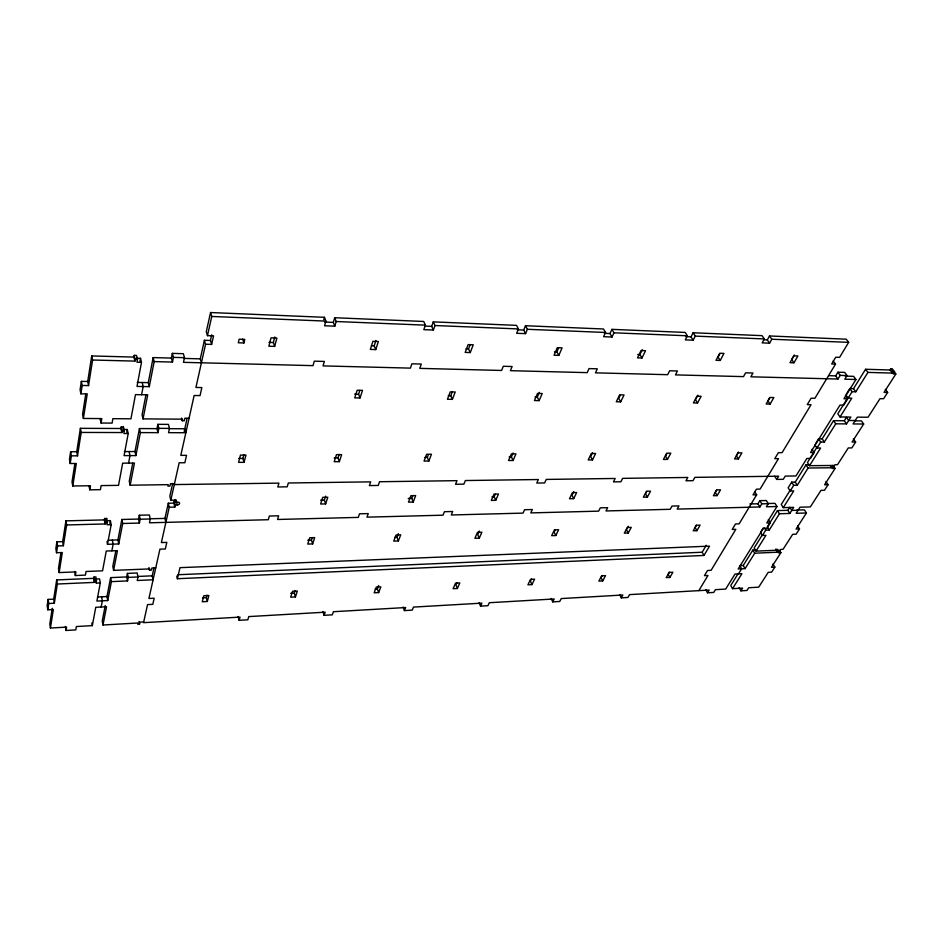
<?xml version="1.0" encoding="UTF-8"?>
<svg xmlns="http://www.w3.org/2000/svg" width="943" height="943" viewBox="0 0 943 943"><rect width="100%" height="100%" fill="white"/><g stroke="black" fill="none" stroke-linecap="round" stroke-linejoin="round"><path stroke-width="1.41" d="M95.585 579.061L99.545 578.896L100.3 582.915L96.339 583.092L95.962 576.975L93.982 577.057L93.746 578.342L56.686 579.933L53.692 599.147L48.105 599.418L47.15 605.712L47.787 609.803L53.35 609.508L50.439 628.038L66.635 627.107L66.069 630.466L75.805 629.9L76.383 626.541L92.331 625.622L95.75 607.304L106.535 606.738L102.987 625.009L137.937 622.993L137.678 624.183L139.54 624.077L139.965 622.144L143.701 621.92M106.677 518.461L106.264 520.725L110.366 520.619L111.18 524.662L107.078 524.768L106.677 518.461L104.626 518.509L104.367 519.899L65.927 520.854L62.674 541.647L56.886 541.824L55.849 548.637L56.533 552.739L62.309 552.539L59.161 572.578L75.947 571.894L75.334 575.536L85.412 575.112L86.049 571.493L102.563 570.821L106.264 551.03L117.439 550.641L113.608 570.374L149.772 568.9L149.489 570.185L151.422 570.102L151.882 568.016L155.748 567.863M70.619 451.744L71.385 455.858L77.515 455.834L76.737 451.732L70.619 451.744L69.452 459.406L70.218 463.52L76.312 463.484L72.776 485.987L90.481 485.739L89.785 489.818L100.418 489.665L101.137 485.598L118.523 485.35L122.673 463.166L134.448 463.084L130.158 485.197L168.208 484.667L167.889 486.105L169.929 486.069L170.435 483.735L174.502 483.688M81.357 381.373L82.182 385.463L88.559 385.581L87.711 381.491L81.357 381.373L80.072 389.73L80.898 393.832L87.251 393.926L83.385 418.456L101.809 418.586L101.054 423.03L112.099 423.089L112.877 418.668L130.959 418.798L135.474 394.634L147.709 394.822L143.041 418.881L182.541 419.163L182.199 420.731L184.309 420.743L184.863 418.209L189.072 418.244M47.787 609.803L48.753 603.496L48.105 599.418M56.533 552.739L57.582 545.926L56.886 541.824M70.218 463.52L71.385 455.858M80.898 393.832L82.182 385.463M52.254 608.282L49.802 623.971L50.439 628.038M60.941 552.739L58.478 568.488L59.161 572.578M74.874 463.602L72.022 481.885L72.776 485.987M76.737 451.732L80.391 428.334L120.975 428.499L121.871 432.542L81.192 432.436L80.391 428.334M85.73 394.162L82.571 414.354L83.385 418.456M87.711 381.491L91.707 355.947L133.953 357.079L134.932 361.098L92.579 360.026L91.707 355.947M48.753 603.496L54.34 603.225L57.358 584.023L56.686 579.933M57.582 545.926L63.381 545.738L66.647 524.956L65.927 520.854M77.515 455.834L81.192 432.436M88.559 385.581L92.579 360.026M120.975 428.499L121.258 426.931L123.427 426.943L124.335 430.986L123.875 433.532L128.201 433.544L124.075 455.622L135.91 455.575L140.377 432.601L139.423 428.57L156.986 428.641L157.976 432.648L140.377 432.601M133.953 357.079L134.26 355.37L136.511 355.428L137.501 359.46L136.994 362.23L141.497 362.336L137.006 386.43L149.3 386.642L154.169 361.593L153.143 357.586L171.39 358.081L172.463 362.065L154.169 361.593M57.358 584.023L94.5 582.385L93.982 577.057M66.647 524.956L105.18 523.954L104.626 518.509M121.871 432.542L121.258 426.931M134.932 361.098L134.26 355.37M123.427 426.943L122.967 429.478L127.281 429.501L128.201 433.544M109.848 523.424L110.366 520.619M126.775 432.259L127.281 429.501M139.977 361.145L140.507 358.316L136.004 358.199M100.3 582.915L96.905 601.092L107.738 600.55L111.415 581.631L110.626 577.623L126.704 576.927L127.435 573.391L137.136 572.979L137.984 576.963L137.23 580.487L153.084 579.792L152.212 575.831L137.831 576.456M749.885 503.975L757.936 503.774L759.822 500.662L766.305 500.521L768.286 503.692L761.791 503.857L759.905 506.957L677.168 509.102L678.96 505.908L671.994 506.073L670.225 509.291L605.972 510.953L607.657 507.664L600.314 507.853L598.64 511.141L530.779 512.909L532.347 509.526L524.579 509.727L523.035 513.11L451.249 514.972L452.664 511.507L444.448 511.707L443.033 515.184L366.98 517.153L368.241 513.593L359.519 513.805L358.269 517.389L277.548 519.475L278.633 515.809L269.368 516.033L268.295 519.723L149.465 522.799L150.267 518.992L149.359 514.996L139.305 515.232L138.527 519.063L121.859 519.475L122.708 523.495L118.735 543.946L107.514 544.311L111.18 524.662M101.149 607.021L102.339 600.821L101.573 596.801M111.863 550.842L113.136 544.135L112.323 540.103M128.566 463.119L130.004 455.599L129.097 451.556M141.603 394.728L143.159 386.536L142.181 382.504M105.239 605.547L102.245 621.013L102.987 625.009M107.738 600.55L106.972 596.542L110.626 577.623M115.8 550.853L112.806 566.354L113.608 570.374M118.735 543.946L117.91 539.926L121.859 519.475M132.739 463.202L129.262 481.166L130.158 485.197M135.91 455.575L134.99 451.544L139.423 428.57M145.906 395.046L142.075 414.861L143.041 418.881M149.3 386.642L148.299 382.622L153.143 357.586M156.986 428.641L157.858 424.338L168.455 424.397L169.469 428.393L168.561 432.672L185.854 432.731L184.793 428.759L168.986 428.688M171.39 358.081L172.345 353.389L183.355 353.696L184.463 357.668L183.472 362.336L313.005 365.648L314.302 361.169L324.357 361.44L323.036 365.896L410.394 368.124L411.902 363.809L421.309 364.069L419.776 368.371L501.593 370.458L503.291 366.273L512.108 366.521L510.399 370.682L587.194 372.638L589.045 368.595L597.332 368.819L595.469 372.85L667.679 374.689L669.66 370.776L677.463 370.988L675.471 374.89L743.508 376.622L745.607 372.827L752.962 373.027L750.852 376.811L837.985 379.027L840.213 375.385L847.038 375.562L844.798 379.204L855.926 379.487L843.938 398.771L847.651 398.842L843.702 405.16L840.001 405.101L810.532 452.534L814.163 452.522L810.473 458.428L806.854 458.463L795.975 475.956L785.248 476.097L783.268 479.315L776.714 479.409L774.686 476.227M111.415 581.631L127.529 580.923L128.26 577.375L127.435 573.391M122.708 523.495L139.411 523.07L140.201 519.239L139.305 515.232M157.976 432.648L158.86 428.346L157.858 424.338M172.463 362.065L173.429 357.373L172.345 353.389M152.129 576.22L154.004 567.757M165.874 522.375L164.931 518.414L168.302 503.232L173.83 503.114L174.302 501.028L176.294 500.992L177.272 504.953L175.28 505L174.809 507.086L169.257 507.204L161.383 542.567L166.817 542.39L165.32 548.991L159.909 549.18L148.923 598.487L154.18 598.216L152.79 604.333L147.556 604.604L143.536 622.675L240.041 617.099L239.109 620.305L247.832 619.799L248.775 616.592L325.17 612.184L324.074 615.319L332.313 614.836L333.421 611.712L405.667 607.54L404.429 610.592L412.232 610.145L413.482 607.092L481.908 603.143L480.541 606.125L487.932 605.689L489.311 602.718L554.201 598.97L552.728 601.882L559.741 601.469L561.226 598.569L622.875 595.009L621.296 597.862L627.967 597.461L629.547 594.62L709.195 590.035L707.509 592.793L705.753 589.623M172.675 483.453L169.846 496.242L170.813 500.214L176.388 500.108L175.917 502.206L177.909 502.171A2.051 1.356 -13.1 0 1 179.583 503.527A2.051 1.356 -13.1 0 1 177.272 504.953M184.203 431.446L187.044 418.621M201.425 362.796L200.281 358.847L204.395 340.282L210.454 340.482L211.633 344.407L205.562 344.219L204.395 340.282M693.188 340.187L691.03 336.828L693.105 332.761L695.274 336.121L693.188 340.187L685.29 339.881L687.364 335.791L685.207 332.431L611.924 329.355L613.952 332.808L612.019 337.016L603.614 336.686L605.536 332.466L603.52 329.001L525.487 325.736L527.373 329.296L525.581 333.633L516.634 333.292L518.402 328.93L516.54 325.359L433.285 321.869L434.982 325.535L433.379 330.038L423.82 329.661L425.399 325.146L423.713 321.469L334.694 317.732L336.191 321.516L334.8 326.184L324.569 325.783L325.924 321.103L324.463 317.308L210.548 312.534L206.293 331.712L207.472 335.649L213.566 335.861L211.633 344.407M170.813 500.214L179.158 462.777L184.852 462.742L186.525 455.339L180.808 455.375L194.14 395.506L200.046 395.6L201.861 387.561L195.932 387.455L205.562 344.219M207.472 335.649L211.751 316.459L210.548 312.534M210.454 340.482L211.739 334.777M177.378 578.719L180.019 567.662L709.501 546.138L703.985 555.451L177.378 578.719L176.754 576.102M243.907 342.969L244.779 339.409L239.145 339.221L238.284 342.781L243.907 342.969L242.657 339.067M207.295 601.504L208.886 595.481L203.818 595.728L202.25 601.764L207.295 601.504L206.328 597.638L206.965 595.222M244.048 462.329L245.97 455.08L240.465 455.104L238.579 462.365L244.048 462.329L242.893 458.439L243.848 454.809M274.661 346.399L276.877 338.03L271.03 337.83L268.849 346.222L274.661 346.399L273.34 342.545L274.802 336.969M323.779 319.642L324.463 317.308M334.8 326.184L333.315 322.4L334.694 317.732M295.442 596.919L297.34 591.049L292.566 591.285L290.668 597.167L295.442 596.919L294.299 593.171L295.053 590.825M312.652 543.911L314.691 537.604L309.764 537.758L307.736 544.076L312.652 543.911L311.426 540.15L312.239 537.628M325.641 503.904L327.799 497.244L322.765 497.338L320.62 504.01L325.641 503.904L324.357 500.132L325.641 496.148M339.35 461.669L341.637 454.644L336.474 454.667L334.211 461.705L339.35 461.669L337.995 457.909L339.126 454.396M360.037 397.97L362.513 390.367L357.173 390.272L354.721 397.899L360.037 397.97L358.576 394.221L359.802 390.414M375.75 349.594L378.367 341.519L372.909 341.331L370.304 349.417L375.75 349.594L374.194 345.857L375.939 340.47M433.379 330.038L431.694 326.372L433.285 321.869M378.662 592.581L380.842 586.864L376.328 587.088L374.159 592.817L378.662 592.581L377.377 588.951L378.673 585.52M398.37 540.952L400.716 534.822L396.06 534.964L393.738 541.117L398.37 540.952L396.991 537.31L398.382 533.632M413.211 502.053L415.686 495.582L410.936 495.676L408.484 502.147L413.211 502.053L411.761 498.399L412.751 495.818M428.865 461.056L431.458 454.243L426.613 454.267L424.032 461.092L428.865 461.056L427.332 457.402L428.37 454.679M452.404 399.349L455.221 391.982L450.224 391.899L447.43 399.278L452.404 399.349L450.766 395.706L452.157 392.029M470.262 352.576L473.233 344.784L468.129 344.608L465.17 352.411L470.262 352.576L468.518 348.945L470.003 345.055M525.581 333.633L523.719 330.074L525.487 325.736M456.931 582.739L455.964 584.966L457.39 588.491L453.123 588.715L455.54 583.128L459.819 582.915L457.39 588.491M479.315 531.039L477.759 534.634L479.28 538.17L474.907 538.312L477.5 532.335L481.885 532.194L479.28 538.17M495.759 500.309L498.493 494.026L494.014 494.108L491.291 500.403L495.759 500.309L494.156 496.761L495.252 494.25M513.086 460.479L515.962 453.866L511.401 453.878L508.536 460.514L513.086 460.479L511.412 456.942L513.133 452.97M539.125 400.634L542.225 393.502L537.534 393.42L534.445 400.563L539.125 400.634L537.321 397.097L539.384 392.347M558.822 355.37L562.099 347.837L557.313 347.672L554.048 355.216L558.822 355.37L556.924 351.857L558.551 348.085M612.019 337.016L609.991 333.563L611.924 329.355M531.463 579.014L530.414 581.183L531.958 584.613L527.915 584.825L530.544 579.367L534.598 579.167L531.958 584.613M555.274 529.766L554.142 532.088L555.781 535.53L551.643 535.671L554.46 529.836L558.61 529.707L555.781 535.53M573.733 491.551L571.965 495.228L573.686 498.658L569.466 498.753L572.425 492.623L576.656 492.552L573.686 498.658M592.546 452.64L590.683 456.495L592.487 459.936L588.196 459.96L591.308 453.524L595.611 453.5L592.487 459.936M620.423 394.964L618.749 398.417L620.694 401.848L616.286 401.777L619.634 394.858L624.054 394.928L620.694 401.848M641.983 357.998L645.519 350.702L641.028 350.548L637.492 357.857L641.983 357.998L639.943 354.58L642.289 349.723M602.176 575.478L601.045 577.599L602.683 580.935L598.852 581.136L601.681 575.808L605.524 575.619L602.683 580.935M628.286 526.288L626.482 529.695L628.227 533.031L624.301 533.16L627.319 527.479L631.256 527.349L628.227 533.031M646.804 491.386L645.542 493.767L647.381 497.102L643.385 497.185L646.556 491.232L650.552 491.15L647.381 497.102M666.878 453.571L665.546 456.07L667.467 459.418L663.412 459.441L666.736 453.182L670.803 453.17L667.467 459.418M697.867 395.188L695.498 399.655L697.549 402.991L701.132 396.284L696.96 396.201L693.4 402.92L697.549 402.991M719.933 353.613L718.059 357.138L720.216 360.462L723.988 353.401L719.745 353.26L715.996 360.332L720.216 360.462M693.105 332.761L762.062 335.649L764.325 338.926L762.144 342.875L769.582 343.169L771.775 339.232L848.653 342.356L839.588 357.373L835.722 357.244L831.679 363.986L835.522 364.104L814.917 398.264L811.11 398.205L807.243 404.618L811.051 404.677L782.089 452.664L778.352 452.687L774.757 458.675L778.47 458.652L760.105 489.087L756.439 489.158L752.997 494.875L756.663 494.792L754.683 491.598M763.606 339.751L767.307 339.904L769.5 335.967L846.272 339.185L848.653 342.356M669.341 572.118L668.151 574.204L669.884 577.434L666.23 577.623L669.235 572.425L672.889 572.236L669.884 577.434M696.347 525.192L695.074 527.408L696.924 530.661L693.199 530.791L696.394 525.239L700.119 525.121L696.924 530.661M716.574 490.065L715.242 492.376L717.163 495.629L720.523 489.83L716.727 489.9L713.391 495.712L717.163 495.629M738.463 452.027L736.365 455.681L738.381 458.923L741.905 452.852L738.051 452.864L734.55 458.958L738.381 458.923M769.818 397.569L767.944 400.822L770.101 404.064L773.861 397.545L769.936 397.486L766.176 404.005L770.101 404.064M794.312 354.992L791.696 359.566L793.959 362.796L797.919 355.947L793.923 355.806L789.975 362.666L793.959 362.796M177.909 574.735L702.17 552.233L706.295 545.254M698.834 590.624L707.981 575.454L704.445 575.643L707.533 570.503L711.081 570.326L735.823 529.318L732.216 529.447L735.505 523.978L739.123 523.86L756.663 494.792M828.638 375.668L835.687 375.856L837.914 372.214L844.716 372.402L847.038 375.562M776.714 479.409L778.682 476.191L694.85 477.358L692.999 480.682L685.962 480.789L687.812 477.453L622.628 478.36L620.883 481.779L613.445 481.885L615.178 478.466L546.245 479.421L544.63 482.934L536.756 483.052L538.37 479.527L465.359 480.541L463.885 484.148L455.54 484.278L457.013 480.659L379.546 481.732L378.226 485.445L369.373 485.586L370.682 481.861L288.346 482.993L287.214 486.824L277.796 486.977L278.916 483.134L174.302 484.584M768.286 503.692L766.376 506.792L776.985 506.509L775.005 503.35L767.06 503.55M763.17 528.045L760.506 532.312L762.427 535.471L765.928 535.341L756.038 551.125L754.164 547.977L762.498 534.622M810.155 464.828L805.982 464.864L795.232 482.097L791.66 482.156L788.148 487.826L790.175 490.985L793.735 490.914L783.268 507.652L781.275 504.493L790.222 490.148M815.565 443.67L818.548 438.884L822.178 438.884L824.335 442.031L835.746 423.82L846.531 423.89L850.857 417.077L840.036 416.959L837.808 413.812L848.063 397.368M846.496 393.891L849.796 388.575L853.498 388.657L855.784 391.793L867.925 372.402L892.432 373.098L893.269 371.813L894.577 371.848L893.233 373.947L895.85 374.017L884.039 392.371L887.646 392.453L883.591 398.724L879.996 398.665L868.043 417.242L857.376 417.136L853.038 423.937L863.682 424.02L852.083 442.031L855.631 442.031L851.824 447.937L848.287 447.937L837.502 464.699L834.968 464.722L832.563 468.471L835.097 468.447L824.583 484.773L828.072 484.714L825.985 481.602M776.985 506.509L766.765 522.964L770.301 522.846L768.345 519.687M737.756 574.299L730.742 585.544L732.534 588.68L742.624 588.102L740.903 590.837L739.112 587.713M738.475 573.874L741.634 568.794L739.807 565.647L743.249 565.482L752.868 550.064L755.72 549.934M798.073 510.246L791.778 510.422L789.786 507.275L787.876 510.316L777.468 510.599L767.343 526.854L769.264 530.001L779.437 513.758L789.857 513.452L793.711 507.369L783.268 507.652M816.98 447.218L807.432 462.541L809.53 465.689L833.223 465.465L831.75 467.763L808.068 468.023L805.982 464.864M822.178 438.884L833.529 420.672L844.315 420.755L846.531 423.89M853.498 388.657L865.58 369.267L890.062 369.998L892.432 373.098M762.427 535.471L765.751 530.119L769.264 530.001M770.301 522.846L766.93 528.245L763.406 528.363L738.169 568.971L745.088 568.617L754.742 553.211L777.621 552.197L778.942 550.134L756.038 551.125M790.175 490.985L793.711 485.315L797.283 485.256L808.068 468.023M814.823 444.872L816.968 448.031L820.705 442.031L824.335 442.031M845.836 394.952L848.111 398.099L852.083 391.722L855.784 391.793M732.534 588.68L741.917 573.686L735.021 574.051L725.674 589.08L715.442 589.67L713.745 592.428L707.509 592.793M809.53 465.689L820.599 448.019L816.968 448.031M840.036 416.959L851.8 398.158L848.111 398.099M844.315 420.755L846.46 417.36L848.688 420.495L855.207 420.543M890.062 369.998L890.887 368.701L892.196 368.737L894.577 371.848M779.613 550.606L780.887 552.681L771.48 567.297L774.851 567.132L772.977 564.032M797.094 510.057L804.426 509.857L806.43 512.98L796.081 529.058L799.511 528.94L797.542 525.829M774.851 567.132L771.61 572.142L768.25 572.318L758.691 587.171L748.718 587.748L746.986 590.471L740.903 590.837M799.511 528.94L796.104 534.209L792.686 534.339L783.044 549.333L780.592 549.439L778.435 552.787L780.887 552.681M828.072 484.714L824.465 490.301L820.976 490.372L810.32 506.933L800.018 507.204L796.151 513.275L806.43 512.98M202.545 597.827L206.328 597.638M290.727 593.347L294.299 593.171M375.125 589.069L377.377 588.951M97.518 597.002L106.972 596.542M128.26 577.375L137.984 576.963M94.736 581.1L96.728 581.006M779.507 551.113L778.281 551.16L777.02 549.085M307.748 540.268L311.426 540.15M394.681 537.392L396.991 537.31M108.115 540.233L117.91 539.926M149.913 518.78L164.931 518.414M140.201 519.239L150.267 518.992M105.427 522.563L107.49 522.516M320.596 500.214L324.357 500.132M408.225 498.47L411.761 498.399M491.94 496.808L494.156 496.761M832.492 466.608L833.753 466.596M238.791 458.463L242.893 458.439M334.152 457.933L337.995 457.909M424.916 457.426L427.332 457.402M509.137 456.954L511.412 456.942M124.37 451.579L134.99 451.544M122.166 430.986L124.335 430.986M158.86 428.346L169.469 428.393M854.794 420.849L861.442 420.908L863.682 424.02M354.603 394.15L358.576 394.221M448.279 395.671L450.766 395.706M534.987 397.062L537.321 397.097M137.265 382.422L148.299 382.622M173.429 357.373L184.463 357.668M183.744 358.411L200.281 358.847M845.27 376.116L853.604 376.34L855.926 379.487M135.238 359.401L137.501 359.46M268.979 342.403L273.34 342.545M371.483 345.763L374.194 345.857M465.983 348.863L468.518 348.945M554.543 351.774L556.924 351.857M637.704 354.509L639.943 354.58M324.569 322.046L333.315 322.4M424.88 326.089L431.694 326.372M517.33 329.826L523.719 330.074M604.404 333.327L609.991 333.563M685.785 336.616L691.03 336.828M211.751 316.459L325.924 321.103M336.191 321.516L425.399 325.146M434.982 325.535L518.402 328.93M527.373 329.296L605.536 332.466M613.952 332.808L687.364 335.791M695.274 336.121L764.325 338.926M893.469 370.917L895.85 374.017M890.887 368.701L893.269 371.813M885.312 389.341L887.646 392.453M865.58 369.267L867.925 372.402M833.199 360.921L835.522 364.104M837.914 372.214L840.213 375.385M849.796 388.575L852.083 391.722M835.687 375.856L837.985 379.027M845.376 395.695L847.651 398.842M853.439 438.919L855.631 442.031M833.529 420.672L835.746 423.82M769.5 335.967L771.775 339.232M767.307 339.904L769.582 343.169M818.548 438.884L820.705 442.031M832.975 465.323L835.097 468.447M830.335 465.677L831.75 467.763M812.029 449.363L814.163 452.522M795.232 482.097L797.283 485.256M791.66 482.156L793.711 485.315M787.876 510.316L789.857 513.452M777.468 510.599L779.437 513.758M759.822 500.662L761.791 503.857M757.936 503.774L759.905 506.957M764.467 528.021L765.751 530.119M775.724 549.085L777.621 552.197M752.868 550.064L754.742 553.211M743.249 565.482L745.088 568.617M702.17 552.233L703.985 555.451M619.657 594.573L621.296 597.862M551.183 598.51L552.728 601.882M479.103 602.648L480.541 606.125M403.121 607.021L404.429 610.592M322.907 611.63L324.074 615.319M238.096 616.498L239.109 620.305M181.492 418.079L182.199 420.731M140.507 358.316L141.497 362.336M175.257 499.566L175.917 502.206M174.302 501.028L175.28 505M173.83 503.114L174.809 507.086M168.302 503.232L169.257 507.204M138.527 519.063L139.411 523.07M148.911 567.533L149.489 570.185M100.194 418.951L101.054 423.03M138.998 621.449L139.54 624.077M126.704 576.927L127.529 580.923M104.367 519.899L105.18 523.954M106.983 541.624L107.514 544.311M88.996 485.739L89.785 489.818M95.832 580.405L96.339 583.092M93.746 578.342L94.5 582.385M91.848 622.946L92.331 625.622M74.627 571.47L75.334 575.536M62.674 541.647L63.381 545.738M65.409 626.423L66.069 630.466M53.692 599.147L54.34 603.225"/></g></svg>
